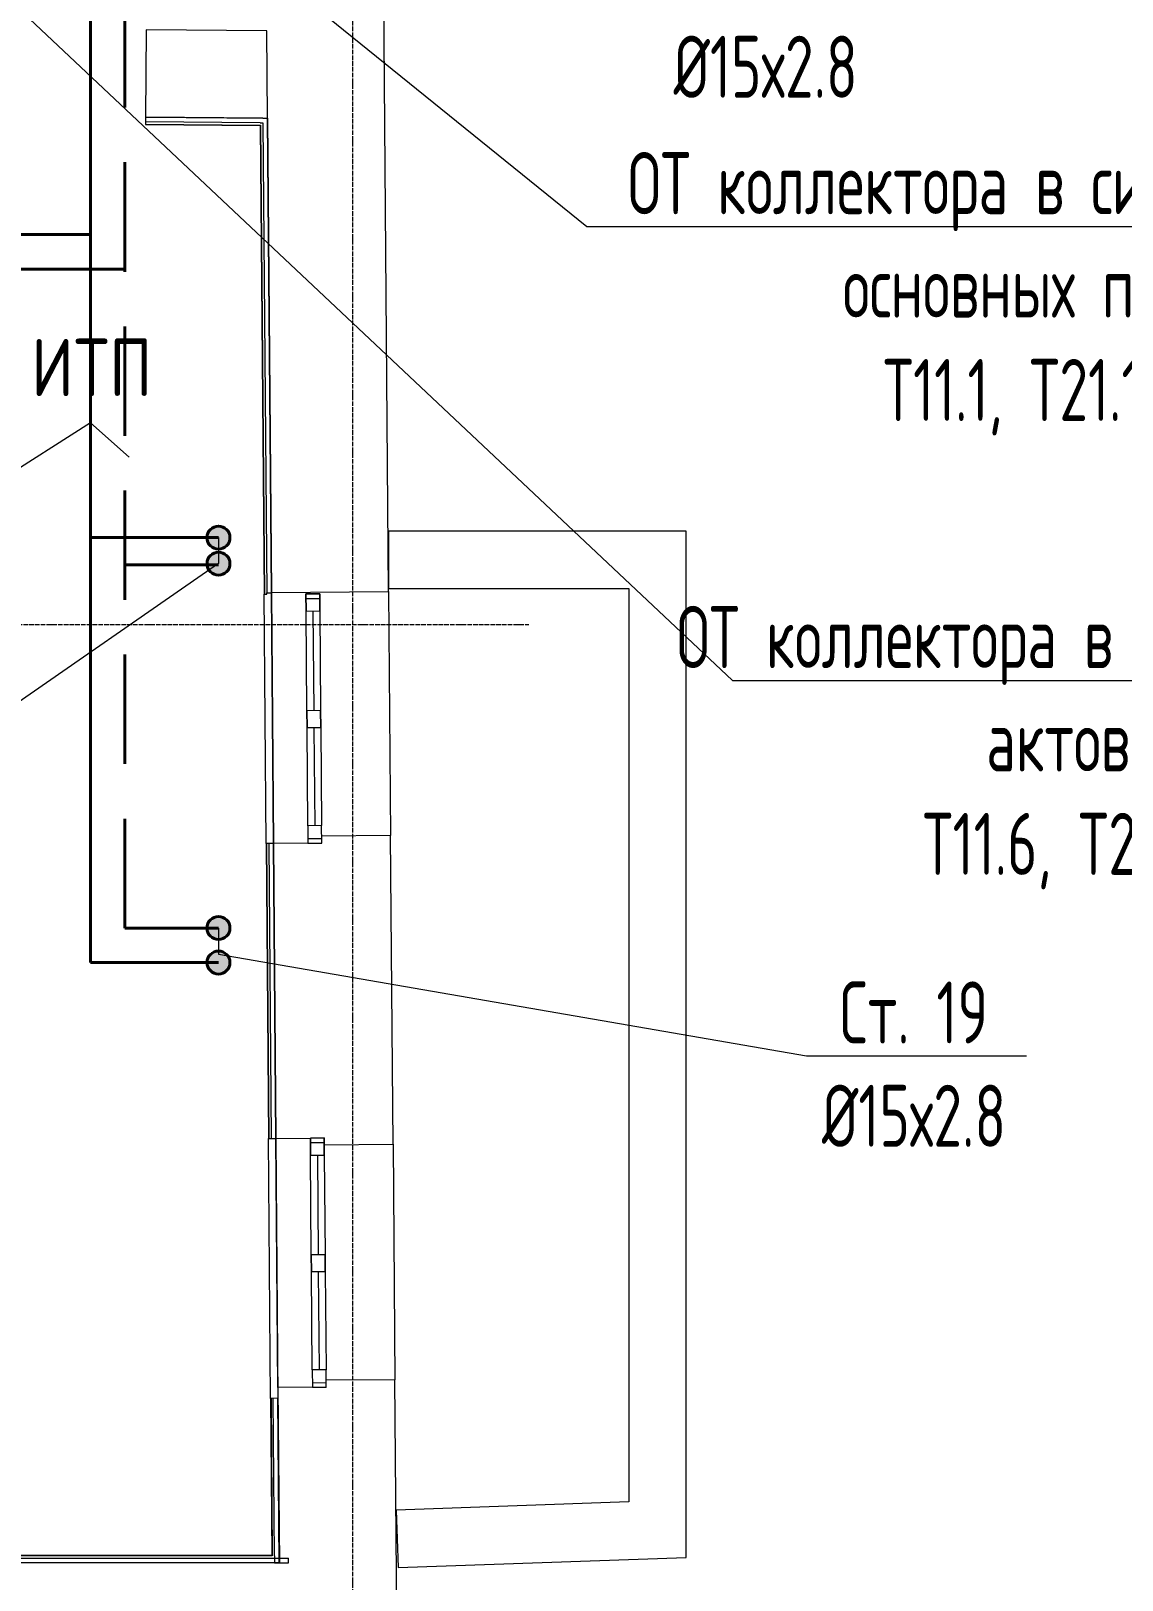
# Model space of a CAD drawing. Header units: millimetres. Extents: x -3929 to 624051, y 52832 to 514950.
# Drawn here: x 226696 to 231446, y 73435 to 80178 of the extents above; entities that cross this region are included whole.
import ezdxf
from ezdxf import colors
from ezdxf.entities.mleader import LeaderData, LeaderLine
from ezdxf.math import Vec2, Vec3

# ---------------------------------------------------------------- set-up
doc = ezdxf.new("R2010")
doc.units = ezdxf.units.MM
for name, pattern in [('ADSK_Линия сетки', [25, 20, -2.5, 0, -2.5]), ('ADSK_Штриховая_ш2 п1', [3, 2, -1]), ('Hidden', [7.14375, 4.7625, -2.38125])]:
    doc.linetypes.add(name, pattern=pattern)
for name, color, linetype, lineweight in [('_ Окна', 7, 'Continuous', 9), ('Марки помещений', 7, 'Continuous', 20), ('ОВ-ТЕКСТ', 7, 'Continuous', 25), ('Окна', 7, 'Continuous', 9), ('Оси', 253, 'Continuous', 9), ('Перекрытие', 7, 'Continuous', 18), ('Стены внутренние', 7, 'Continuous', 18), ('Стены наружные', 7, 'Continuous', 18), ('Стены несущие', 7, 'Continuous', 30), ('Стены отделка', 7, 'Continuous', 30), ('Стены штриховка', 7, 'Continuous', 9)]:
    doc.layers.add(name, color=color, linetype=linetype, lineweight=lineweight)
doc.layers.add('стояки', color=7, linetype='Continuous')
doc.layers.add('т11.1', color=1, linetype='Continuous', true_color=0xff0000)
doc.layers.add('т21.1', color=5, linetype='Continuous', true_color=0x0000ff)
doc.styles.add('GOST Common_2', font='GOST_Common.ttf', dxfattribs={"width": 0.9, "height": 250})
doc.styles.add('СТИЛЬ', font='simplex.shx', dxfattribs={"width": 0.65})

# ---------------------------------------------------------------- blocks, each defined once
blk = doc.blocks.new('подвал')
at = {"layer": '_ Окна', "color": 8, "lineweight": 5}
for p, q in [((418632.279, -332487.993), (418692.277, -332487.505)), ((418632.897, -332563.99), (418632.279, -332487.993)), ((418632.442, -332507.992), (418692.44, -332507.505)), ((418692.277, -332487.505), (418692.895, -332563.503)), ((418692.895, -332563.503), (418632.897, -332563.99)), ((418662.896, -332563.747), (418666.4, -332994.732)), ((418636.401, -332994.976), (418696.399, -332994.488)), ((418637.019, -333070.974), (418636.401, -332994.976)), ((418696.399, -332994.488), (418697.017, -333070.486)), ((418697.017, -333070.486), (418637.019, -333070.974)), ((418667.018, -333070.73), (418670.481, -333496.716)), ((418700.48, -333496.472), (418640.482, -333496.96)), ((418640.482, -333496.96), (418641.099, -333572.957)), ((418701.097, -333572.469), (418700.48, -333496.472)), ((418640.937, -333552.958), (418700.935, -333552.47)), ((418641.099, -333572.957), (418701.097, -333572.469)), ((418651.536, -334856.729), (418711.534, -334856.241)), ((418652.154, -334932.726), (418651.536, -334856.729)), ((418651.699, -334876.728), (418711.697, -334876.24)), ((418711.534, -334856.241), (418712.152, -334932.238)), ((418712.152, -334932.238), (418652.154, -334932.726)), ((418682.153, -334932.482), (418685.657, -335363.468)), ((418655.658, -335363.712), (418715.656, -335363.224)), ((418656.275, -335439.709), (418655.658, -335363.712)), ((418715.656, -335363.224), (418716.274, -335439.222)), ((418716.274, -335439.222), (418656.275, -335439.709)), ((418686.275, -335439.466), (418689.738, -335865.451)), ((418719.737, -335865.208), (418659.739, -335865.695)), ((418659.739, -335865.695), (418660.356, -335941.693)), ((418720.354, -335941.205), (418719.737, -335865.208)), ((418660.194, -335921.693), (418720.192, -335921.206)), ((418660.356, -335941.693), (418720.354, -335941.205))]:
    blk.add_line(p, q, dxfattribs=at)
at = {"layer": 'Окна', "color": 8, "lineweight": 5}
for p, q in [((418692.277, -332487.505), (418632.279, -332487.993)), ((418632.279, -332487.993), (418632.897, -332563.99)), ((418692.895, -332563.503), (418692.277, -332487.505)), ((418636.401, -332994.976), (418632.897, -332563.99)), ((418692.895, -332563.503), (418696.399, -332994.488)), ((418636.401, -332994.976), (418637.019, -333070.974)), ((418697.017, -333070.486), (418696.399, -332994.488)), ((418640.482, -333496.96), (418637.019, -333070.974)), ((418697.017, -333070.486), (418700.48, -333496.472)), ((418640.482, -333496.96), (418641.099, -333572.957)), ((418701.097, -333572.469), (418700.48, -333496.472)), ((418641.099, -333572.957), (418701.097, -333572.469)), ((418711.534, -334856.241), (418651.536, -334856.729)), ((418651.536, -334856.729), (418652.154, -334932.726)), ((418712.152, -334932.238), (418711.534, -334856.241)), ((418655.658, -335363.712), (418652.154, -334932.726)), ((418712.152, -334932.238), (418715.656, -335363.224)), ((418655.658, -335363.712), (418656.275, -335439.709)), ((418716.274, -335439.222), (418715.656, -335363.224)), ((418716.274, -335439.222), (418719.737, -335865.208)), ((418659.739, -335865.695), (418656.275, -335439.709)), ((418659.739, -335865.695), (418660.356, -335941.693)), ((418720.354, -335941.205), (418719.737, -335865.208)), ((418660.356, -335941.693), (418720.354, -335941.205))]:
    blk.add_line(p, q, dxfattribs=at)
at = {"layer": 'Оси', "color": 8, "linetype": 'ADSK_Линия сетки', "lineweight": 5}
for p, q in [((418836.62, -349917.118), (418836.62, -301342.622)), ((353372.326, -332620.621), (419602.055, -332620.621))]:
    blk.add_line(p, q, dxfattribs=at)
at = {"layer": 'Перекрытие', "color": 8, "lineweight": 5}
blk.add_line((418465.056, -330418.42), (418465.044, -330416.997), dxfattribs=at)
at = {"layer": 'Стены внутренние', "color": 8, "lineweight": 5}
for p, q in [((418481.838, -332482.716), (418490.711, -333574.18)), ((418491.104, -333574.176), (418482.225, -332481.941)), ((418992.208, -332477.795), (419000.844, -333540.032)), ((418501.148, -334857.951), (418510.348, -335989.685)), ((418510.361, -335942.912), (418501.541, -334857.948)), ((419011.768, -334883.801), (419020.101, -335908.767))]:
    blk.add_line(p, q, dxfattribs=at)
at = {"layer": 'Стены наружные', "color": 8, "lineweight": 5}
for p, q in [((418458.712, -333574.44), (418449.892, -332489.476)), ((418478.349, -335989.945), (418469.149, -334858.211))]:
    blk.add_line(p, q, dxfattribs=at)
at = {"layer": 'Стены несущие', "color": 8, "lineweight": 5}
for p, q in [((418992.208, -332477.795), (418952.456, -327588.02)), ((417937.438, -330032.007), (417933.856, -330411.99)), ((418462.348, -330036.955), (417937.438, -330032.007)), ((417933.856, -330411.99), (418465.438, -330417.001)), ((418465.438, -330417.001), (418482.225, -332481.941)), ((420287.59, -332213.834), (418992.095, -332213.834)), ((418992.095, -332213.834), (418992.095, -332463.834)), ((420287.59, -336682.065), (420287.59, -332213.834)), ((418992.095, -332463.834), (420037.59, -332463.834)), ((420037.59, -332463.834), (420037.59, -336440.851)), ((418482.225, -332481.941), (418992.208, -332477.795)), ((419000.844, -333540.032), (418700.854, -333542.47)), ((419011.768, -334883.801), (419000.844, -333540.032)), ((418641.099, -333572.957), (418491.104, -333574.176)), ((418491.104, -333574.176), (418501.541, -334857.948)), ((418701.106, -333573.469), (418701.097, -333572.469)), ((418501.541, -334857.948), (418651.536, -334856.729)), ((418711.778, -334886.24), (419011.768, -334883.801)), ((419020.101, -335908.767), (418720.111, -335911.206)), ((419031.461, -337306.192), (419020.101, -335908.767)), ((418660.356, -335941.693), (418510.361, -335942.912)), ((418510.361, -335942.912), (418516.567, -336706.192)), ((418720.363, -335942.205), (418720.354, -335941.205)), ((420037.59, -336440.851), (419024.721, -336477.094)), ((419024.721, -336477.094), (419033.661, -336726.934)), ((418516.567, -336706.192), (412691.746, -336706.192)), ((419033.661, -336726.934), (420287.59, -336682.065))]:
    blk.add_line(p, q, dxfattribs=at)
at = {"layer": 'Стены отделка', "color": 8, "lineweight": 5}
for p, q in [((417933.661, -330411.97), (417933.359, -330443.969)), ((417933.359, -330443.969), (418433.301, -330448.697)), ((418445.042, -330416.806), (417933.661, -330411.97)), ((418433.203, -330436.695), (418445.205, -330436.809)), ((418433.301, -330448.697), (418449.892, -332489.476)), ((418445.057, -330418.582), (418445.042, -330416.806)), ((418465.056, -330418.42), (418445.057, -330418.582)), ((418481.838, -332482.716), (418465.056, -330418.42)), ((418449.892, -332489.476), (418461.891, -332489.378)), ((418461.839, -332482.878), (418481.838, -332482.716)), ((418461.891, -332489.378), (418461.839, -332482.878)), ((418490.711, -333574.18), (418458.712, -333574.44)), ((418458.712, -333574.44), (418469.149, -334858.211)), ((418470.712, -333574.342), (418470.72, -333575.342)), ((418501.148, -334857.951), (418490.711, -333574.18)), ((418469.149, -334858.211), (418501.148, -334857.951)), ((418510.348, -335989.685), (418478.349, -335989.945)), ((418478.349, -335989.945), (418483.912, -336674.192)), ((418516.173, -336706.192), (418510.348, -335989.685)), ((417251.372, -336686.192), (418556.172, -336686.192)), ((418483.912, -336674.192), (417263.372, -336674.192)), ((418495.929, -336676.192), (418496.174, -336706.355)), ((418496.174, -336706.355), (418516.173, -336706.192)), ((418516.567, -336706.192), (418556.172, -336706.192)), ((418556.172, -336706.192), (418556.172, -336686.192))]:
    blk.add_line(p, q, dxfattribs=at)
at = {"layer": 'Стены штриховка', "color": 8, "lineweight": 5}
for p, q in [((418465.438, -330417.001), (418462.348, -330036.955)), ((417933.378, -330441.969), (418435.285, -330446.715)), ((418433.203, -330436.695), (417933.472, -330431.969)), ((418435.285, -330446.715), (418451.892, -332489.459)), ((418445.205, -330436.809), (418461.839, -332482.878)), ((418460.712, -333574.424), (418471.149, -334858.195)), ((418470.72, -333575.342), (418481.148, -334858.114)), ((418480.349, -335989.929), (418485.928, -336676.192)), ((418495.929, -336676.192), (418490.349, -335989.848)), ((418485.928, -336676.192), (417261.372, -336676.192))]:
    blk.add_line(p, q, dxfattribs=at)
at = {"layer": 'Марки помещений', "color": 8, "lineweight": 5, "style": 'GOST Common_2', "width": 0.9}
blk.add_text('ИТП', height=250, dxfattribs=at).set_placement((417435.198, -331626.512))

msp = doc.modelspace()

# ---------------------------------------------------------------- hatches: boundary and pattern name
at = {"layer": 'т11.1', "lineweight": 40}
h = msp.add_hatch(color=256, dxfattribs=at)
h.dxf.hatch_style = 1
h.paths.add_polyline_path([(227462.768, 77972.899, 1), (227562.768, 77972.899, 1)])
h = msp.add_hatch(color=256, dxfattribs=at)
h.dxf.hatch_style = 1
h.paths.add_polyline_path([(227562.768, 76122.938, 1), (227462.768, 76122.938, 1)])
at = {"layer": 'т21.1', "linetype": 'ADSK_Штриховая_ш2 п1', "lineweight": 40, "ltscale": 50}
h = msp.add_hatch(color=256, dxfattribs=at)
h.dxf.hatch_style = 1
h.paths.add_polyline_path([(227462.768, 77859.714, 1), (227562.768, 77859.714, 1)])
h = msp.add_hatch(color=256, dxfattribs=at)
h.dxf.hatch_style = 1
h.paths.add_polyline_path([(227562.768, 76272.938, 1), (227462.768, 76272.938, 1)])

# ---------------------------------------------------------------- linework, layer by layer
at = {"layer": 'т11.1', "lineweight": 40}
for p, q in [((226955.492, 76122.938), (226955.492, 81766.114)), ((226955.492, 79292.115), (213328.697, 79292.115)), ((227512.768, 77972.899), (226955.492, 77972.899)), ((227512.768, 76122.938), (226955.492, 76122.938))]:
    msp.add_line(p, q, dxfattribs=at)
for centre in [(227512.768, 77972.899), (227512.768, 76122.938)]:
    msp.add_circle(centre, 50, dxfattribs=at)
at = {"layer": 'т21.1', "linetype": 'Hidden', "lineweight": 40, "ltscale": 100}
for p, q in [((227105.492, 76272.938), (227105.492, 81647.579)), ((227105.492, 79142.115), (213478.697, 79142.115)), ((227512.768, 77854.364), (227105.492, 77854.364)), ((227512.768, 76272.938), (227105.492, 76272.938))]:
    msp.add_line(p, q, dxfattribs=at)
at = {"layer": 'т21.1', "lineweight": 40, "ltscale": 50}
for centre in [(227512.768, 77859.714), (227512.768, 76272.938)]:
    msp.add_circle(centre, 50, dxfattribs=at)

# ---------------------------------------------------------------- block references
at = {"layer": 'стояки', "color": 5, "lineweight": 40}
msp.add_blockref('подвал', (-190738.98, 410215.433), dxfattribs=at)

# ---------------------------------------------------------------- leaders
at = {"layer": 'ОВ-ТЕКСТ', "color": 7}
ml = msp.add_multileader_mtext('Standard', dxfattribs=at)
ml.set_content('\\A1;ОТ коллектора в систему отопления  спортивного зала \\PТ11.2, Т21.2 %%C32х3.2  ', color=7, style='СТИЛЬ')
ml.set_leader_properties(color=7, lineweight=18)
ml.build(insert=Vec2(0, 0))
ml.multileader.update_dxf_attribs({"text_left_attachment_type": 6, "text_right_attachment_type": 6, "dogleg_length": 0.36, "arrow_head_size": 0.126})
ctx = ml.context
ctx.base_point, ctx.char_height, ctx.arrow_head_size, ctx.landing_gap_size, ctx.plane_origin = Vec3(230468.752, 80785.382), 270, 0.126, 0.063, Vec3(245909.358, 82715.803)
ctx.left_attachment, ctx.right_attachment, ctx.text_align_type = 6, 6, 1
notes = []
notes.append((ctx, [(0, (1, 1, 0), (230468.5, 80785.382), (1, 0), 0.252, [(0, [(220983.574, 86060.498), (220983.574, 86210.498)], 0, [])])]))
ctx.mtext.insert, ctx.mtext.width, ctx.mtext.alignment, ctx.mtext.flow_direction = Vec3(232616.601, 81109.382), 4851.61703, 2, 5
ml = msp.add_multileader_mtext('Standard', dxfattribs=at)
ml.set_content('\\A1;ОТ коллектора в систему отопления  основных помещений \\PТ11.1, Т21.1 %%C76х3.0  ', color=7, style='СТИЛЬ')
ml.set_leader_properties(color=7, lineweight=18)
ml.build(insert=Vec2(0, 0))
ml.multileader.update_dxf_attribs({"text_left_attachment_type": 6, "text_right_attachment_type": 6, "dogleg_length": 0.36, "arrow_head_size": 0.126})
ctx = ml.context
ctx.base_point, ctx.char_height, ctx.arrow_head_size, ctx.landing_gap_size, ctx.plane_origin = Vec3(229115.921, 79326.71), 270, 0.126, 0.063, Vec3(245909.358, 82415.803)
ctx.left_attachment, ctx.right_attachment, ctx.text_align_type = 6, 6, 1
notes.append((ctx, [(0, (1, 1, 0), (229115.669, 79326.71), (1, 0), 0.252, [(0, [(220983.574, 85760.498), (220983.574, 85910.498)], 0, [])])]))
ctx.mtext.insert, ctx.mtext.width, ctx.mtext.alignment, ctx.mtext.flow_direction = Vec3(231443.448, 79650.71), 4851.61703, 2, 5
ml = msp.add_multileader_mtext('Standard', dxfattribs=at)
ml.set_content('\\A1;ОТ коллектора в систему отопления  актового зала \\PТ11.6, Т21.6 %%C20х2.8  ', color=7, style='СТИЛЬ')
ml.set_leader_properties(color=7, lineweight=18)
ml.build(insert=Vec2(0, 0))
ml.multileader.update_dxf_attribs({"text_left_attachment_type": 6, "text_right_attachment_type": 6, "dogleg_length": 0.36, "arrow_head_size": 0.126})
ctx = ml.context
ctx.base_point, ctx.char_height, ctx.arrow_head_size, ctx.landing_gap_size, ctx.plane_origin = Vec3(229750.256, 77350.763), 270, 0.126, 0.063, Vec3(245902.042, 82115.803)
ctx.left_attachment, ctx.right_attachment, ctx.text_align_type = 6, 6, 1
notes.append((ctx, [(0, (1, 1, 0), (229750.004, 77350.763), (1, 0), 0.252, [(0, [(220976.258, 85460.498), (220976.258, 85610.498)], 0, [])])]))
ctx.mtext.insert, ctx.mtext.width, ctx.mtext.alignment, ctx.mtext.flow_direction = Vec3(231655.748, 77674.763), 4851.61703, 2, 5
ml = msp.add_multileader_mtext('Standard', dxfattribs=at)
ml.set_content('\\A1;Ст. 17^J%%C15х2.8 ', color=7, style='СТИЛЬ')
ml.set_leader_properties(color=7, lineweight=18)
ml.build(insert=Vec2(0, 0))
ml.multileader.update_dxf_attribs({"text_left_attachment_type": 6, "text_right_attachment_type": 6, "dogleg_length": 0.36, "arrow_head_size": 0.126})
ctx = ml.context
ctx.base_point, ctx.char_height, ctx.arrow_head_size, ctx.landing_gap_size, ctx.plane_origin = Vec3(229426.564, 80283.642), 270, 0.126, 0.063, Vec3(235665.126, 77228.447)
ctx.left_attachment, ctx.right_attachment, ctx.text_align_type = 6, 6, 1
notes.append((ctx, [(0, (1, 1, 0), (229426.312, 80283.642), (1, 0), 0.252, [(0, [(227513.376, 81766.114), (227513.376, 81652.929)], 0, [])])]))
ctx.mtext.insert, ctx.mtext.width, ctx.mtext.alignment, ctx.mtext.flow_direction = Vec3(229894.627, 80607.642), 1404.14984, 2, 5
ml = msp.add_multileader_mtext('Standard', dxfattribs=at)
ml.set_content('\\A1; %%C20х2.8  ', color=7, style='СТИЛЬ')
ml.set_leader_properties(color=7, lineweight=18)
ml.build(insert=Vec2(0, 0))
ml.multileader.update_dxf_attribs({"text_left_attachment_type": 6, "text_right_attachment_type": 6, "dogleg_length": 0.36, "arrow_head_size": 0.126})
ctx = ml.context
ctx.base_point, ctx.char_height, ctx.arrow_head_size, ctx.landing_gap_size, ctx.plane_origin = Vec3(224715.325, 77762.672), 270, 0.126, 0.063, Vec3(241908.101, 80486.69)
ctx.left_attachment, ctx.right_attachment, ctx.text_align_type = 6, 6, 1
notes.append((ctx, [(1, (1, 1, 0), (225843.917, 77762.672), (-1, 0), 0.252, [(1, [(227124.446, 78322.762), (226955.492, 78472.762)], 0, [])])]))
ctx.mtext.insert, ctx.mtext.width, ctx.mtext.alignment, ctx.mtext.flow_direction = Vec3(225279.495, 78086.672), 4851.61703, 2, 5
ml = msp.add_multileader_mtext('Standard', dxfattribs=at)
ml.set_content('\\A1;Ст. 18^J%%C15х2.8 ', color=7, style='СТИЛЬ')
ml.set_leader_properties(color=7, lineweight=18)
ml.build(insert=Vec2(0, 0))
ml.multileader.update_dxf_attribs({"text_left_attachment_type": 6, "text_right_attachment_type": 6, "dogleg_length": 0.36, "arrow_head_size": 0.126})
ctx = ml.context
ctx.base_point, ctx.char_height, ctx.arrow_head_size, ctx.landing_gap_size, ctx.plane_origin = Vec3(224666.757, 76536.346), 270, 0.126, 0.063, Vec3(235664.517, 73435.232)
ctx.left_attachment, ctx.right_attachment, ctx.text_align_type = 6, 6, 1
notes.append((ctx, [(1, (1, 1, 0), (225603.135, 76536.346), (-1, 0), 0.252, [(0, [(227512.768, 77972.899), (227512.768, 77859.714)], 0, [])])]))
ctx.mtext.insert, ctx.mtext.width, ctx.mtext.alignment, ctx.mtext.flow_direction = Vec3(225134.82, 76860.346), 1404.14984, 2, 5
ml = msp.add_multileader_mtext('Standard', dxfattribs=at)
ml.set_content('\\A1;Ст. 19^J%%C15х2.8 ', color=7, style='СТИЛЬ')
ml.set_leader_properties(color=7, lineweight=18)
ml.build(insert=Vec2(0, 0))
ml.multileader.update_dxf_attribs({"text_left_attachment_type": 6, "text_right_attachment_type": 6, "dogleg_length": 0.36, "arrow_head_size": 0.126})
ctx = ml.context
ctx.base_point, ctx.char_height, ctx.arrow_head_size, ctx.landing_gap_size, ctx.plane_origin = Vec3(230072.645, 75716.664), 270, 0.126, 0.063, Vec3(235664.517, 71735.271)
ctx.left_attachment, ctx.right_attachment, ctx.text_align_type = 6, 6, 1
notes.append((ctx, [(0, (1, 1, 0), (230072.393, 75716.664), (1, 0), 0.252, [(0, [(227512.768, 76272.938), (227512.768, 76159.753)], 0, [])])]))
ctx.mtext.insert, ctx.mtext.width, ctx.mtext.alignment, ctx.mtext.flow_direction = Vec3(230540.708, 76040.664), 1404.14984, 2, 5
for ctx, leaders in notes:
    for number, flags, end, landing, length, lines in leaders:
        leader = LeaderData()
        leader.index, (leader.has_last_leader_line, leader.has_dogleg_vector, leader.attachment_direction) = number, flags
        leader.last_leader_point, leader.dogleg_vector, leader.dogleg_length = Vec3(end), Vec3(landing), length
        for number, points, colour, breaks in lines:
            line = LeaderLine()
            line.index, line.vertices, line.color, line.breaks = number, Vec3.list(points), colors.encode_raw_color(colour), breaks
            leader.lines.append(line)
        ctx.leaders.append(leader)

doc.saveas('drawing.dxf')
